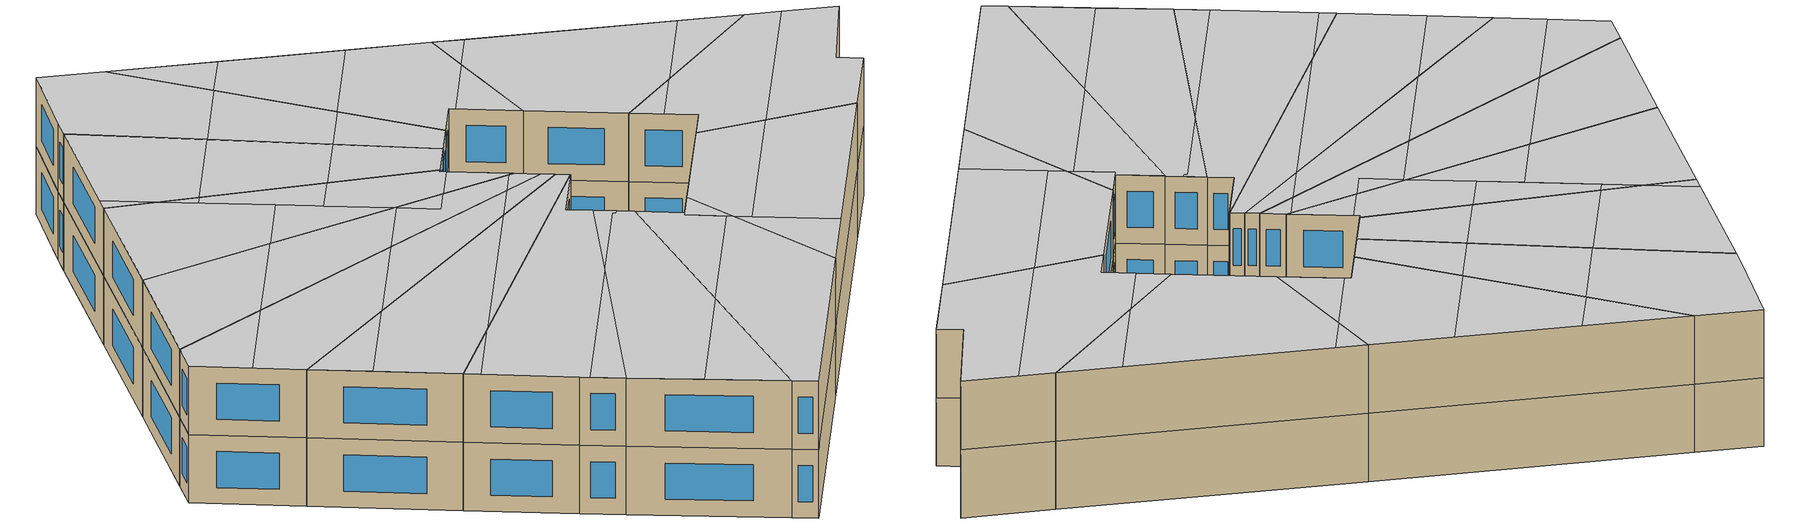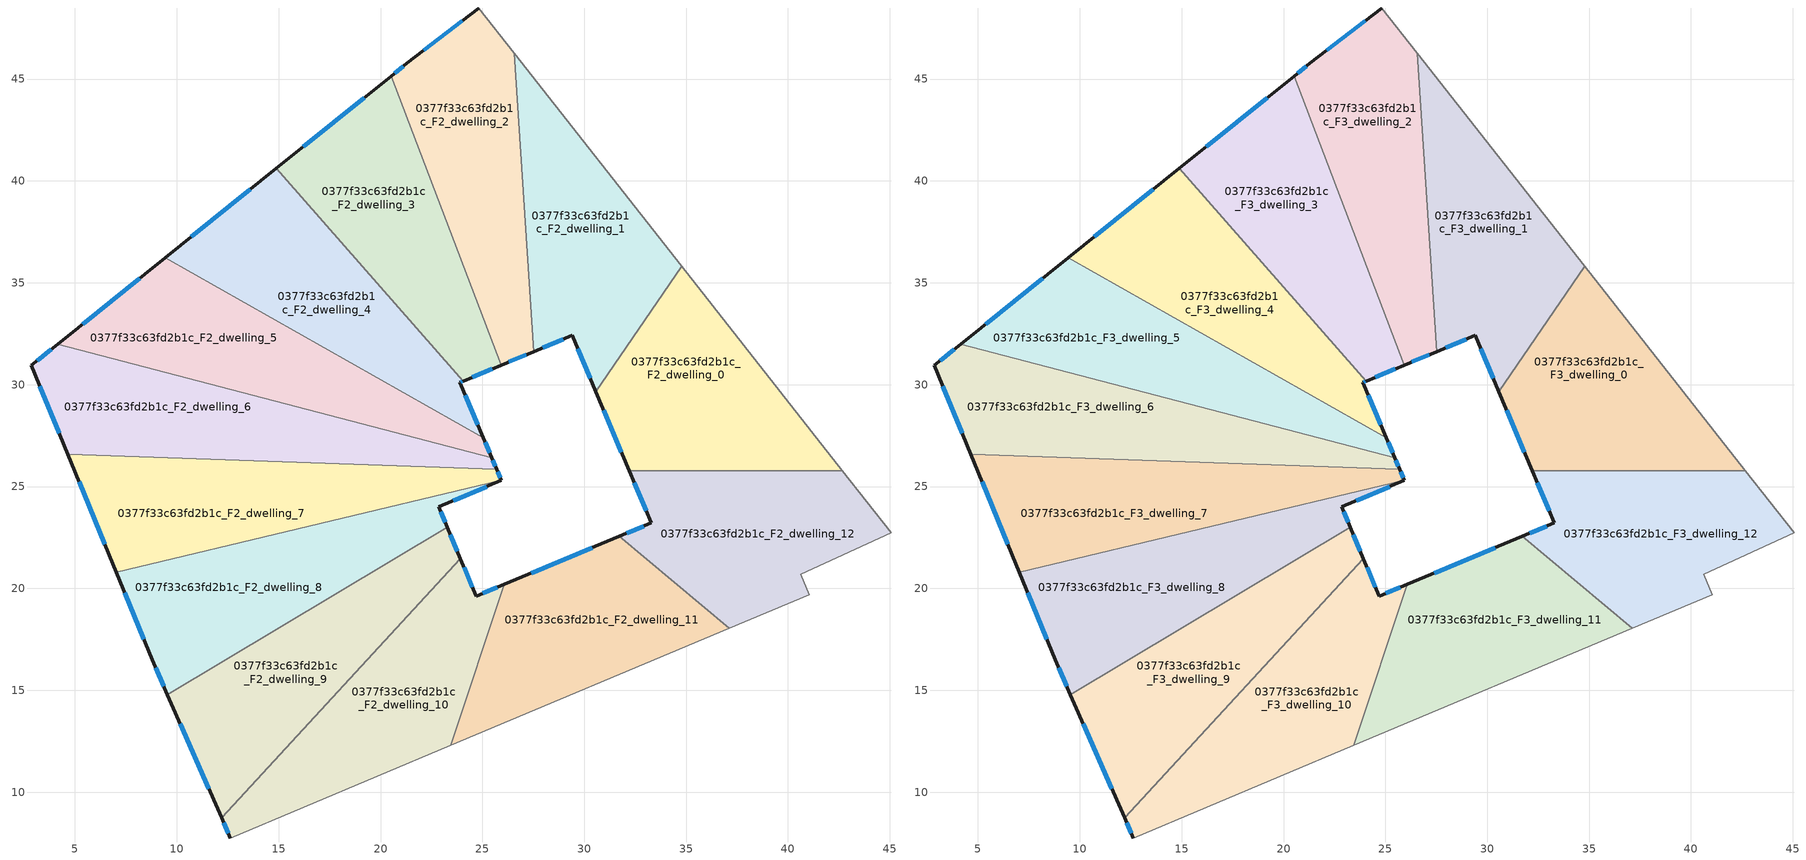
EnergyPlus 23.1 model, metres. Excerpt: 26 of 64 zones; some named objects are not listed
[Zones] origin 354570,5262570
0377f33c63fd2b1c_F2_dwelling_0
 floor to 0377f33c63fd2b1c_F1_dwelling_0 (EU_floor_Construction): 34.79,35.81 42.67,25.78 32.21,25.78 30.57,29.66 z6
 wall outside (EU_wall_Construction): 30.57,29.66 32.21,25.78 z6:9
 wall to 0377f33c63fd2b1c_F2_dwelling_1 (EU_wall_Construction): 34.79,35.81 30.57,29.66 z6:9
 wall adiabatic (EU_wall_Construction): 42.67,25.78 34.79,35.81 z6:9
 wall to 0377f33c63fd2b1c_F2_dwelling_12 (EU_wall_Construction): 32.21,25.78 42.67,25.78 z6:9
 window (EU_Window_Construction): 30.96,28.75 31.82,26.69 z6.7:8.3
0377f33c63fd2b1c_F2_dwelling_1
 floor to 0377f33c63fd2b1c_F1_dwelling_1 (EU_floor_Construction): 26.57,46.27 34.79,35.81 30.57,29.66 29.41,32.42 27.52,31.63 z6
 wall outside (EU_wall_Construction): 27.52,31.63 29.41,32.42 30.57,29.66 z6:9
 wall to 0377f33c63fd2b1c_F2_dwelling_2 (EU_wall_Construction): 26.57,46.27 27.52,31.63 z6:9
 wall adiabatic (EU_wall_Construction): 34.79,35.81 26.57,46.27 z6:9
 window (EU_Window_Construction): 29.69,31.77 30.3,30.31 / 27.97,31.81 28.97,32.23 z6.7:8.3
0377f33c63fd2b1c_F2_dwelling_10
 floor to 0377f33c63fd2b1c_F1_dwelling_10 (EU_floor_Construction): 26.06,20.2 23.45,12.29 12.63,7.75 12.2,8.73 23.92,21.46 24.7,19.62 z6
 wall outside (EU_wall_Construction): 26.06,20.2 24.7,19.62 23.92,21.46 / 12.2,8.73 12.63,7.75 z6:9
 wall to 0377f33c63fd2b1c_F2_dwelling_9 (EU_wall_Construction): 23.92,21.46 12.2,8.73 z6:9
 wall to 0377f33c63fd2b1c_F2_dwelling_11 (EU_wall_Construction): 23.45,12.29 26.06,20.2 z6:9
 wall adiabatic (EU_wall_Construction): 12.63,7.75 23.45,12.29 z6:9
 window (EU_Window_Construction): 24.51,20.06 24.1,21.03 / 25.74,20.06 25.02,19.76 / 12.3,8.5 12.53,7.98 z6.7:8.3
0377f33c63fd2b1c_F2_dwelling_11
 floor to 0377f33c63fd2b1c_F1_dwelling_11 (EU_floor_Construction): 37.11,18.03 23.45,12.29 26.06,20.2 31.73,22.56 z6
 wall outside (EU_wall_Construction): 31.73,22.56 26.06,20.2 z6:9
 wall to 0377f33c63fd2b1c_F2_dwelling_12 (EU_wall_Construction): 37.11,18.03 31.73,22.56 z6:9
 wall adiabatic (EU_wall_Construction): 23.45,12.29 37.11,18.03 z6:9
 window (EU_Window_Construction): 30.4,22.01 27.39,20.75 z6.7:8.3
0377f33c63fd2b1c_F2_dwelling_12
 floor to 0377f33c63fd2b1c_F1_dwelling_12 (EU_floor_Construction): 42.67,25.78 45.07,22.73 40.61,20.68 41.05,19.68 37.11,18.03 31.73,22.56 33.28,23.21 32.21,25.78 z6
 wall outside (EU_wall_Construction): 32.21,25.78 33.28,23.21 31.73,22.56 z6:9
 wall adiabatic (EU_wall_Construction): 37.11,18.03 41.05,19.68 40.61,20.68 45.07,22.73 42.67,25.78 z6:9
 window (EU_Window_Construction): 32.92,23.06 32.09,22.72 / 32.46,25.18 33.03,23.82 z6.7:8.3
0377f33c63fd2b1c_F2_dwelling_2
 floor to 0377f33c63fd2b1c_F1_dwelling_2 (EU_floor_Construction): 26.57,46.27 27.52,31.63 25.93,30.96 20.52,45.15 21.3,45.77 24.83,48.49 z6
 wall outside (EU_wall_Construction): 25.93,30.96 27.52,31.63 / 24.83,48.49 21.3,45.77 20.52,45.15 z6:9
 wall adiabatic (EU_wall_Construction): 26.57,46.27 24.83,48.49 z6:9
 wall to 0377f33c63fd2b1c_F2_dwelling_3 (EU_wall_Construction): 20.52,45.15 25.93,30.96 z6:9
 window (EU_Window_Construction): 26.3,31.11 27.15,31.47 / 21.12,45.63 20.7,45.3 / 24,47.85 22.13,46.41 z6.7:8.3
0377f33c63fd2b1c_F2_dwelling_3
 floor to 0377f33c63fd2b1c_F1_dwelling_3 (EU_floor_Construction): 20.52,45.15 25.93,30.96 24.05,30.17 14.88,40.61 z6
 wall outside (EU_wall_Construction): 24.05,30.17 25.93,30.96 / 20.52,45.15 14.88,40.61 z6:9
 wall to 0377f33c63fd2b1c_F2_dwelling_4 (EU_wall_Construction): 14.88,40.61 24.05,30.17 z6:9
 window (EU_Window_Construction): 24.49,30.36 25.49,30.77 / 19.2,44.08 16.21,41.68 z6.7:8.3
0377f33c63fd2b1c_F2_dwelling_4
 floor to 0377f33c63fd2b1c_F1_dwelling_4 (EU_floor_Construction): 14.88,40.61 24.05,30.17 23.9,30.11 25.04,27.4 9.42,36.22 z6
 wall outside (EU_wall_Construction): 25.04,27.4 23.9,30.11 24.05,30.17 / 14.88,40.61 9.42,36.22 z6:9
 wall to 0377f33c63fd2b1c_F2_dwelling_5 (EU_wall_Construction): 9.42,36.22 25.04,27.4 z6:9
 window (EU_Window_Construction): 23.94,30.12 24.01,30.16 / 24.78,28.03 24.17,29.47 / 13.6,39.58 10.71,37.25 z6.7:8.3
0377f33c63fd2b1c_F2_dwelling_5
 floor to 0377f33c63fd2b1c_F1_dwelling_5 (EU_floor_Construction): 25.04,27.4 25.46,26.42 4.15,31.98 9.42,36.22 z6
 wall outside (EU_wall_Construction): 25.46,26.42 25.04,27.4 / 9.42,36.22 4.15,31.98 z6:9
 wall to 0377f33c63fd2b1c_F2_dwelling_6 (EU_wall_Construction): 4.15,31.98 25.46,26.42 z6:9
 window (EU_Window_Construction): 25.36,26.65 25.14,27.17 / 8.19,35.23 5.39,32.98 z6.7:8.3
0377f33c63fd2b1c_F2_dwelling_6
 floor to 0377f33c63fd2b1c_F1_dwelling_6 (EU_floor_Construction): 25.46,26.42 25.69,25.86 4.65,26.58 2.86,30.94 4.15,31.98 z6
 wall outside (EU_wall_Construction): 25.69,25.86 25.46,26.42 / 4.15,31.98 2.86,30.94 4.65,26.58 z6:9
 wall to 0377f33c63fd2b1c_F2_dwelling_7 (EU_wall_Construction): 4.65,26.58 25.69,25.86 z6:9
 window (EU_Window_Construction): 25.64,25.99 25.51,26.29 / 3.28,29.92 4.23,27.61 / 3.85,31.74 3.16,31.19 z6.7:8.3
0377f33c63fd2b1c_F2_dwelling_7
 floor to 0377f33c63fd2b1c_F1_dwelling_7 (EU_floor_Construction): 25.69,25.86 25.92,25.31 7.02,20.8 4.65,26.58 z6
 wall outside (EU_wall_Construction): 25.92,25.31 25.69,25.86 / 4.65,26.58 7.02,20.8 z6:9
 wall to 0377f33c63fd2b1c_F2_dwelling_8 (EU_wall_Construction): 7.02,20.8 25.92,25.31 z6:9
 window (EU_Window_Construction): 25.87,25.44 25.75,25.73 / 5.21,25.22 6.47,22.16 z6.7:8.3
0377f33c63fd2b1c_F2_dwelling_8
 floor to 0377f33c63fd2b1c_F1_dwelling_8 (EU_floor_Construction): 25.93,25.3 22.85,24.01 23.27,23.01 9.54,14.79 8.79,16.49 7.02,20.8 z6
 wall outside (EU_wall_Construction): 23.27,23.01 22.85,24.01 25.93,25.3 / 7.02,20.8 8.79,16.49 9.54,14.79 z6:9
 wall to 0377f33c63fd2b1c_F2_dwelling_9 (EU_wall_Construction): 9.54,14.79 23.27,23.01 z6:9
 window (EU_Window_Construction): 23.57,24.31 25.21,24.99 / 23.17,23.24 22.95,23.77 / 8.97,16.09 9.37,15.19 / 7.44,19.79 8.38,17.5 z6.7:8.3
0377f33c63fd2b1c_F2_dwelling_9
 floor to 0377f33c63fd2b1c_F1_dwelling_9 (EU_floor_Construction): 23.27,23.01 23.92,21.46 12.2,8.73 9.54,14.79 z6
 wall outside (EU_wall_Construction): 23.92,21.46 23.27,23.01 / 9.54,14.79 12.2,8.73 z6:9
 window (EU_Window_Construction): 23.77,21.82 23.42,22.64 / 10.16,13.36 11.57,10.16 z6.7:8.3
0377f33c63fd2b1c_F3_dwelling_0
 floor to 0377f33c63fd2b1c_F2_dwelling_0 (EU_floor_Construction): 34.79,35.81 42.67,25.78 32.21,25.78 30.57,29.66 z9
 wall outside (EU_wall_Construction): 30.57,29.66 32.21,25.78 z9:12
 wall to 0377f33c63fd2b1c_F3_dwelling_1 (EU_wall_Construction): 34.79,35.81 30.57,29.66 z9:12
 wall adiabatic (EU_wall_Construction): 42.67,25.78 34.79,35.81 z9:12
 wall to 0377f33c63fd2b1c_F3_dwelling_12 (EU_wall_Construction): 32.21,25.78 42.67,25.78 z9:12
 window (EU_Window_Construction): 30.96,28.75 31.82,26.69 z9.7:11.3
 ceiling adiabatic (EU_roof_Construction): 40.98,27.93 35.63,34.74 33.42,33.81 30.57,29.66 32.21,25.78 35.85,25.78 z12
 ceiling to 0377f33c63fd2b1c_F4_dwelling_8 (EU_floor_Construction): 35.63,34.74 34.79,35.81 33.42,33.81 z12
 ceiling to 0377f33c63fd2b1c_F4_dwelling_10 (EU_floor_Construction): 42.67,25.78 40.98,27.93 35.85,25.78 z12
0377f33c63fd2b1c_F3_dwelling_1
 floor to 0377f33c63fd2b1c_F2_dwelling_1 (EU_floor_Construction): 26.57,46.27 34.79,35.81 30.57,29.66 29.41,32.42 27.52,31.63 z9
 wall outside (EU_wall_Construction): 27.52,31.63 29.41,32.42 30.57,29.66 z9:12
 wall to 0377f33c63fd2b1c_F3_dwelling_2 (EU_wall_Construction): 26.57,46.27 27.52,31.63 z9:12
 wall adiabatic (EU_wall_Construction): 34.79,35.81 26.57,46.27 z9:12
 window (EU_Window_Construction): 29.69,31.77 30.3,30.31 / 27.97,31.81 28.97,32.23 z9.7:11.3
 ceiling to 0377f33c63fd2b1c_F4_dwelling_8 (EU_floor_Construction): 33.42,33.81 34.79,35.81 32.63,38.57 27.22,36.3 27.52,31.63 29.41,32.42 29.52,32.17 z12
 ceiling to 0377f33c63fd2b1c_F4_dwelling_7 (EU_floor_Construction): 32.63,38.57 29.41,42.66 26.88,41.6 27.22,36.3 z12
 ceiling adiabatic (EU_roof_Construction): 30.57,29.66 33.42,33.81 29.52,32.17 z12
 ceiling to 0377f33c63fd2b1c_F4_dwelling_6 (EU_floor_Construction): 29.41,42.66 26.57,46.27 26.88,41.6 z12
0377f33c63fd2b1c_F3_dwelling_10
 floor to 0377f33c63fd2b1c_F2_dwelling_10 (EU_floor_Construction): 26.06,20.2 23.45,12.29 12.63,7.75 12.2,8.73 23.92,21.46 24.7,19.62 z9
 wall outside (EU_wall_Construction): 26.06,20.2 24.7,19.62 23.92,21.46 / 12.2,8.73 12.63,7.75 z9:12
 wall to 0377f33c63fd2b1c_F3_dwelling_9 (EU_wall_Construction): 23.92,21.46 12.2,8.73 z9:12
 wall to 0377f33c63fd2b1c_F3_dwelling_11 (EU_wall_Construction): 23.45,12.29 26.06,20.2 z9:12
 wall adiabatic (EU_wall_Construction): 12.63,7.75 23.45,12.29 z9:12
 window (EU_Window_Construction): 24.51,20.06 24.1,21.03 / 25.74,20.06 25.02,19.76 / 12.3,8.5 12.53,7.98 z9.7:11.3
 ceiling to 0377f33c63fd2b1c_F4_dwelling_5 (EU_floor_Construction): 23.45,12.29 25.25,17.73 25.15,17.97 17.91,14.94 12.2,8.73 12.63,7.75 z12
 ceiling to 0377f33c63fd2b1c_F4_dwelling_4 (EU_floor_Construction): 25.15,17.97 24.49,19.54 24.7,19.62 23.92,21.46 17.91,14.94 z12
 ceiling to 0377f33c63fd2b1c_F4_dwelling_10 (EU_floor_Construction): 25.25,17.73 26.06,20.19 24.49,19.53 z12
0377f33c63fd2b1c_F3_dwelling_11
 floor to 0377f33c63fd2b1c_F2_dwelling_11 (EU_floor_Construction): 37.11,18.03 23.45,12.29 26.06,20.2 31.73,22.56 z9
 wall outside (EU_wall_Construction): 31.73,22.56 26.06,20.2 z9:12
 wall to 0377f33c63fd2b1c_F3_dwelling_12 (EU_wall_Construction): 37.11,18.03 31.73,22.56 z9:12
 wall adiabatic (EU_wall_Construction): 23.45,12.29 37.11,18.03 z9:12
 window (EU_Window_Construction): 30.4,22.01 27.39,20.75 z9.7:11.3
 ceiling to 0377f33c63fd2b1c_F4_dwelling_11 (EU_floor_Construction): 37.11,18.03 34.06,20.6 25.54,17.03 26.92,13.75 z12
 ceiling to 0377f33c63fd2b1c_F4_dwelling_10 (EU_floor_Construction): 34.06,20.6 31.73,22.56 26.06,20.19 25.25,17.73 25.54,17.03 z12
 ceiling to 0377f33c63fd2b1c_F4_dwelling_5 (EU_floor_Construction): 26.92,13.75 25.25,17.73 23.45,12.29 z12
0377f33c63fd2b1c_F3_dwelling_12
 floor to 0377f33c63fd2b1c_F2_dwelling_12 (EU_floor_Construction): 42.67,25.78 45.07,22.73 40.61,20.68 41.05,19.68 37.11,18.03 31.73,22.56 33.28,23.21 32.21,25.78 z9
 wall outside (EU_wall_Construction): 32.21,25.78 33.28,23.21 31.73,22.56 z9:12
 wall adiabatic (EU_wall_Construction): 37.11,18.03 41.05,19.68 40.61,20.68 45.07,22.73 42.67,25.78 z9:12
 window (EU_Window_Construction): 32.92,23.06 32.09,22.72 / 32.46,25.18 33.03,23.82 z9.7:11.3
 ceiling to 0377f33c63fd2b1c_F4_dwelling_10 (EU_floor_Construction): 43.6,24.6 42.67,25.78 35.85,25.78 32.75,24.48 32.76,24.46 33.28,23.21 31.73,22.56 34.06,20.6 z12
 ceiling to 0377f33c63fd2b1c_F4_dwelling_11 (EU_floor_Construction): 41.05,19.68 40.61,20.68 45.07,22.73 43.6,24.6 34.06,20.6 37.11,18.03 z12
 ceiling adiabatic (EU_roof_Construction): 35.85,25.78 32.21,25.78 32.75,24.48 z12
0377f33c63fd2b1c_F3_dwelling_2
 floor to 0377f33c63fd2b1c_F2_dwelling_2 (EU_floor_Construction): 26.57,46.27 27.52,31.63 25.93,30.96 20.52,45.15 21.3,45.77 24.83,48.49 z9
 wall outside (EU_wall_Construction): 25.93,30.96 27.52,31.63 / 24.83,48.49 21.3,45.77 20.52,45.15 z9:12
 wall adiabatic (EU_wall_Construction): 26.57,46.27 24.83,48.49 z9:12
 wall to 0377f33c63fd2b1c_F3_dwelling_3 (EU_wall_Construction): 20.52,45.15 25.93,30.96 z9:12
 window (EU_Window_Construction): 26.3,31.11 27.15,31.47 / 21.12,45.63 20.7,45.3 / 24,47.85 22.13,46.41 z9.7:11.3
 ceiling to 0377f33c63fd2b1c_F4_dwelling_6 (EU_floor_Construction): 26.88,41.6 26.57,46.27 24.83,48.49 21.3,45.77 20.52,45.15 22.56,39.79 z12
 ceiling to 0377f33c63fd2b1c_F4_dwelling_7 (EU_floor_Construction): 27.22,36.3 26.88,41.6 22.56,39.79 24.35,35.1 z12
 ceiling to 0377f33c63fd2b1c_F4_dwelling_8 (EU_floor_Construction): 27.52,31.63 27.22,36.3 24.35,35.1 25.93,30.96 z12
0377f33c63fd2b1c_F3_dwelling_3
 floor to 0377f33c63fd2b1c_F2_dwelling_3 (EU_floor_Construction): 20.52,45.15 25.93,30.96 24.05,30.17 14.88,40.61 z9
 wall outside (EU_wall_Construction): 24.05,30.17 25.93,30.96 / 20.52,45.15 14.88,40.61 z9:12
 wall to 0377f33c63fd2b1c_F3_dwelling_4 (EU_wall_Construction): 14.88,40.61 24.05,30.17 z9:12
 window (EU_Window_Construction): 24.49,30.36 25.49,30.77 / 19.2,44.08 16.21,41.68 z9.7:11.3
 ceiling to 0377f33c63fd2b1c_F4_dwelling_7 (EU_floor_Construction): 24.35,35.1 22.56,39.79 17.48,37.66 20.97,33.68 z12
 ceiling to 0377f33c63fd2b1c_F4_dwelling_8 (EU_floor_Construction): 25.93,30.96 24.35,35.1 20.97,33.68 24.05,30.17 z12
 ceiling to 0377f33c63fd2b1c_F4_dwelling_6 (EU_floor_Construction): 22.56,39.79 20.52,45.15 15.46,41.07 16.35,38.94 17.48,37.66 z12
 ceiling to 0377f33c63fd2b1c_F4_dwelling_0 (EU_floor_Construction): 16.35,38.94 15.46,41.07 14.88,40.61 z12
0377f33c63fd2b1c_F3_dwelling_4
 floor to 0377f33c63fd2b1c_F2_dwelling_4 (EU_floor_Construction): 14.88,40.61 24.05,30.17 23.9,30.11 25.04,27.4 9.42,36.22 z9
 wall outside (EU_wall_Construction): 25.04,27.4 23.9,30.11 24.05,30.17 / 14.88,40.61 9.42,36.22 z9:12
 wall to 0377f33c63fd2b1c_F3_dwelling_5 (EU_wall_Construction): 9.42,36.22 25.04,27.4 z9:12
 window (EU_Window_Construction): 23.94,30.12 24.01,30.16 / 24.78,28.03 24.17,29.47 / 13.6,39.58 10.71,37.25 z9.7:11.3
 ceiling to 0377f33c63fd2b1c_F4_dwelling_0 (EU_floor_Construction): 18.17,34.61 16.35,38.94 14.88,40.61 9.42,36.22 14.79,33.19 z12
 ceiling to 0377f33c63fd2b1c_F4_dwelling_8 (EU_floor_Construction): 24,29.86 23.9,30.11 24.05,30.17 20.97,33.68 18.92,32.82 20,30.25 22.09,29.06 z12
 ceiling to 0377f33c63fd2b1c_F4_dwelling_1 (EU_floor_Construction): 20,30.25 18.17,34.61 14.79,33.19 z12
 ceiling to 0377f33c63fd2b1c_F4_dwelling_2 (EU_floor_Construction): 24.97,27.56 24.94,27.65 24,29.86 22.09,29.06 24.85,27.51 z12
 ceiling to 0377f33c63fd2b1c_F4_dwelling_6 (EU_floor_Construction): 17.48,37.66 16.35,38.94 16.98,37.45 z12
 ceiling to 0377f33c63fd2b1c_F4_dwelling_7 (EU_floor_Construction): 20.97,33.68 17.48,37.66 16.98,37.45 18.92,32.82 z12
 ceiling to 0377f33c63fd2b1c_F4_dwelling_3 (EU_floor_Construction): 25.04,27.4 24.97,27.56 24.85,27.51 z12
0377f33c63fd2b1c_F3_dwelling_5
 floor to 0377f33c63fd2b1c_F2_dwelling_5 (EU_floor_Construction): 25.04,27.4 25.46,26.42 4.15,31.98 9.42,36.22 z9
 wall outside (EU_wall_Construction): 25.46,26.42 25.04,27.4 / 9.42,36.22 4.15,31.98 z9:12
 wall to 0377f33c63fd2b1c_F3_dwelling_6 (EU_wall_Construction): 4.15,31.98 25.46,26.42 z9:12
 window (EU_Window_Construction): 25.36,26.65 25.14,27.17 / 8.19,35.23 5.39,32.98 z9.7:11.3
 ceiling to 0377f33c63fd2b1c_F4_dwelling_1 (EU_floor_Construction): 20.03,30.16 20,30.25 14.79,33.19 8.93,30.73 16.61,28.73 z12
 ceiling to 0377f33c63fd2b1c_F4_dwelling_2 (EU_floor_Construction): 24.85,27.51 22.09,29.06 20.73,28.49 20.03,30.16 16.61,28.73 23.48,26.93 z12
 ceiling to 0377f33c63fd2b1c_F4_dwelling_0 (EU_floor_Construction): 14.79,33.19 9.42,36.22 4.15,31.98 8.93,30.73 z12
 ceiling to 0377f33c63fd2b1c_F4_dwelling_3 (EU_floor_Construction): 25.46,26.42 25.04,27.4 24.85,27.51 23.48,26.93 z12
 ceiling to 0377f33c63fd2b1c_F4_dwelling_8 (EU_floor_Construction): 22.09,29.06 20,30.25 20.03,30.16 20.73,28.49 z12
0377f33c63fd2b1c_F3_dwelling_6
 floor to 0377f33c63fd2b1c_F2_dwelling_6 (EU_floor_Construction): 25.46,26.42 25.69,25.86 4.65,26.58 2.86,30.94 4.15,31.98 z9
 wall outside (EU_wall_Construction): 25.69,25.86 25.46,26.42 / 4.15,31.98 2.86,30.94 4.65,26.58 z9:12
 wall to 0377f33c63fd2b1c_F3_dwelling_7 (EU_wall_Construction): 4.65,26.58 25.69,25.86 z9:12
 window (EU_Window_Construction): 25.64,25.99 25.51,26.29 / 3.28,29.92 4.23,27.61 / 3.85,31.74 3.16,31.19 z9.7:11.3
 ceiling to 0377f33c63fd2b1c_F4_dwelling_1 (EU_floor_Construction): 16.61,28.73 8.93,30.73 3.83,28.59 4.65,26.58 10.98,26.36 z12
 ceiling to 0377f33c63fd2b1c_F4_dwelling_2 (EU_floor_Construction): 23.48,26.93 16.61,28.73 10.98,26.36 21.28,26.01 z12
 ceiling to 0377f33c63fd2b1c_F4_dwelling_0 (EU_floor_Construction): 8.93,30.73 4.15,31.98 2.86,30.94 3.83,28.59 z12
 ceiling to 0377f33c63fd2b1c_F4_dwelling_3 (EU_floor_Construction): 25.69,25.86 25.46,26.42 23.48,26.93 21.28,26.01 z12
0377f33c63fd2b1c_F3_dwelling_7
 floor to 0377f33c63fd2b1c_F2_dwelling_7 (EU_floor_Construction): 25.69,25.86 25.92,25.31 7.02,20.8 4.65,26.58 z9
 wall outside (EU_wall_Construction): 25.92,25.31 25.69,25.86 / 4.65,26.58 7.02,20.8 z9:12
 wall to 0377f33c63fd2b1c_F3_dwelling_8 (EU_wall_Construction): 7.02,20.8 25.92,25.31 z9:12
 window (EU_Window_Construction): 25.87,25.44 25.75,25.73 / 5.21,25.22 6.47,22.16 z9.7:11.3
 ceiling to 0377f33c63fd2b1c_F4_dwelling_2 (EU_floor_Construction): 21.28,26.01 10.98,26.36 5.66,24.13 7.02,20.8 11.27,21.81 z12
 ceiling to 0377f33c63fd2b1c_F4_dwelling_1 (EU_floor_Construction): 10.98,26.36 4.65,26.58 5.66,24.13 z12
 ceiling to 0377f33c63fd2b1c_F4_dwelling_3 (EU_floor_Construction): 25.92,25.31 25.69,25.86 21.28,26.01 11.27,21.81 z12
0377f33c63fd2b1c_F3_dwelling_8
 floor to 0377f33c63fd2b1c_F2_dwelling_8 (EU_floor_Construction): 25.93,25.3 22.85,24.01 23.27,23.01 9.54,14.79 8.79,16.49 7.02,20.8 z9
 wall outside (EU_wall_Construction): 23.27,23.01 22.85,24.01 25.93,25.3 / 7.02,20.8 8.79,16.49 9.54,14.79 z9:12
 wall to 0377f33c63fd2b1c_F3_dwelling_9 (EU_wall_Construction): 9.54,14.79 23.27,23.01 z9:12
 window (EU_Window_Construction): 23.57,24.31 25.21,24.99 / 23.17,23.24 22.95,23.77 / 8.97,16.09 9.37,15.19 / 7.44,19.79 8.38,17.5 z9.7:11.3
 ceiling to 0377f33c63fd2b1c_F4_dwelling_3 (EU_floor_Construction): 23.27,23.01 22.85,24.01 25.93,25.3 11.26,21.81 7.29,20.14 8.79,16.49 8.96,16.12 18.37,20.07 z12
 ceiling to 0377f33c63fd2b1c_F4_dwelling_2 (EU_floor_Construction): 11.26,21.81 7.02,20.8 7.22,20.32 7.26,20.24 7.29,20.14 z12
 ceiling to 0377f33c63fd2b1c_F4_dwelling_4 (EU_floor_Construction): 18.37,20.07 8.96,16.12 9.54,14.79 z12
0377f33c63fd2b1c_F3_dwelling_9
 floor to 0377f33c63fd2b1c_F2_dwelling_9 (EU_floor_Construction): 23.27,23.01 23.92,21.46 12.2,8.73 9.54,14.79 z9
 wall outside (EU_wall_Construction): 23.92,21.46 23.27,23.01 / 9.54,14.79 12.2,8.73 z9:12
 window (EU_Window_Construction): 23.77,21.82 23.42,22.64 / 10.16,13.36 11.57,10.16 z9.7:11.3
 ceiling to 0377f33c63fd2b1c_F4_dwelling_4 (EU_floor_Construction): 17.91,14.94 23.92,21.46 23.64,22.13 23.44,22.04 23.38,22.17 18.37,20.07 9.54,14.79 10.79,11.95 z12
 ceiling to 0377f33c63fd2b1c_F4_dwelling_5 (EU_floor_Construction): 12.2,8.73 17.91,14.94 10.79,11.95 z12
 ceiling to 0377f33c63fd2b1c_F4_dwelling_3 (EU_floor_Construction): 23.44,22.04 23.64,22.13 23.27,23.01 18.37,20.07 23.38,22.17 z12
[Building]
EU S2 Campaign: North Axis=0; Terrain=City; Solar Distribution=FullExterior
[Site:Location]
Budapest.Ferenc.Liszt.Intl.AP: Latitude=47.437; Longitude=19.256; Time Zone=1; Elevation=185
[SizingPeriod:WeatherFileDays]
AnnualSizingPeriod: Begin Month=1; Begin Day of Month=1; End Month=12; End Day of Month=31; Day of Week for Start Day=Monday; Use Weather File Daylight Saving Period=No; Use Weather File Rain and Snow Indicators=No
[MATERIAL]
EU_InternalMass_Material: Roughness=MediumRough; Thickness=0.1; Conductivity=1; Density=1800; Specific Heat=900; Thermal Absorptance=0.9; Solar Absorptance=0.7; Visible Absorptance=0.7
[MATERIAL:NOMASS] Roughness=MediumRough; Thermal Absorptance=0.9; Solar Absorptance=0.7; Visible Absorptance=0.7
Name | Thermal Resistance
EU_wall_NoMass | 0.832559
EU_roof_NoMass | 1.39638
EU_floor_NoMass | 0.872794
[WINDOWMATERIAL:SIMPLEGLAZINGSYSTEM]
EU_Window_SimpleGlazing: UFactor=2.79869; Solar Heat Gain Coefficient=0.75; Visible Transmittance=0.75
[CONSTRUCTION]
EU_wall_Construction: EU_wall_NoMass
EU_roof_Construction: EU_roof_NoMass
EU_floor_Construction: EU_floor_NoMass
EU_Window_Construction: EU_Window_SimpleGlazing
EU_InternalMass_Construction: EU_InternalMass_Material
[ZONE] Type=1; Multiplier=1; Ceiling Height=autocalculate; Floor Area=autocalculate; Part of Total Floor Area=Yes
Name | Volume
0377f33c63fd2b1c_F2_dwelling_0; 0377f33c63fd2b1c_F3_dwelling_0 | 197.054
0377f33c63fd2b1c_F2_dwelling_1; 0377f33c63fd2b1c_F3_dwelling_1; 0377f33c63fd2b1c_F2_dwelling_7; 0377f33c63fd2b1c_F3_dwelling_7 | 197.05
0377f33c63fd2b1c_F2_dwelling_10; 0377f33c63fd2b1c_F3_dwelling_10 | 197.066
0377f33c63fd2b1c_F2_dwelling_11; 0377f33c63fd2b1c_F3_dwelling_11 | 197.049
0377f33c63fd2b1c_F2_dwelling_12; 0377f33c63fd2b1c_F3_dwelling_12 | 197.082
0377f33c63fd2b1c_F2_dwelling_2; 0377f33c63fd2b1c_F3_dwelling_2 | 197.091
0377f33c63fd2b1c_F2_dwelling_3; 0377f33c63fd2b1c_F3_dwelling_3 | 197.056
0377f33c63fd2b1c_F2_dwelling_4; 0377f33c63fd2b1c_F3_dwelling_4 | 197.055
0377f33c63fd2b1c_F2_dwelling_5; 0377f33c63fd2b1c_F3_dwelling_5 | 197.084
0377f33c63fd2b1c_F2_dwelling_6; 0377f33c63fd2b1c_F3_dwelling_6 | 197.042
0377f33c63fd2b1c_F2_dwelling_8; 0377f33c63fd2b1c_F3_dwelling_8 | 197.087
0377f33c63fd2b1c_F2_dwelling_9; 0377f33c63fd2b1c_F3_dwelling_9 | 197.04
[INTERNALMASS] Construction=EU_InternalMass_Construction
Name | Zone or ZoneList | Surface Area
0377f33c63fd2b1c_F2_dwelling_0_EU_InternalMass | 0377f33c63fd2b1c_F2_dwelling_0 | 65.6849
0377f33c63fd2b1c_F2_dwelling_1_EU_InternalMass | 0377f33c63fd2b1c_F2_dwelling_1 | 65.6834
0377f33c63fd2b1c_F2_dwelling_2_EU_InternalMass | 0377f33c63fd2b1c_F2_dwelling_2 | 65.6971
0377f33c63fd2b1c_F2_dwelling_3_EU_InternalMass | 0377f33c63fd2b1c_F2_dwelling_3 | 65.6855
0377f33c63fd2b1c_F2_dwelling_4_EU_InternalMass | 0377f33c63fd2b1c_F2_dwelling_4 | 65.6847
0377f33c63fd2b1c_F2_dwelling_5_EU_InternalMass | 0377f33c63fd2b1c_F2_dwelling_5 | 65.6949
0377f33c63fd2b1c_F2_dwelling_6_EU_InternalMass | 0377f33c63fd2b1c_F2_dwelling_6 | 65.6809
0377f33c63fd2b1c_F2_dwelling_7_EU_InternalMass | 0377f33c63fd2b1c_F2_dwelling_7 | 65.6835
0377f33c63fd2b1c_F2_dwelling_8_EU_InternalMass | 0377f33c63fd2b1c_F2_dwelling_8 | 65.6955
0377f33c63fd2b1c_F2_dwelling_9_EU_InternalMass | 0377f33c63fd2b1c_F2_dwelling_9 | 65.6799
0377f33c63fd2b1c_F2_dwelling_10_EU_InternalMass | 0377f33c63fd2b1c_F2_dwelling_10 | 65.6887
0377f33c63fd2b1c_F2_dwelling_11_EU_InternalMass | 0377f33c63fd2b1c_F2_dwelling_11 | 65.6831
0377f33c63fd2b1c_F2_dwelling_12_EU_InternalMass | 0377f33c63fd2b1c_F2_dwelling_12 | 65.6941
0377f33c63fd2b1c_F3_dwelling_0_EU_InternalMass | 0377f33c63fd2b1c_F3_dwelling_0 | 65.6849
0377f33c63fd2b1c_F3_dwelling_1_EU_InternalMass | 0377f33c63fd2b1c_F3_dwelling_1 | 65.6834
0377f33c63fd2b1c_F3_dwelling_2_EU_InternalMass | 0377f33c63fd2b1c_F3_dwelling_2 | 65.6971
0377f33c63fd2b1c_F3_dwelling_3_EU_InternalMass | 0377f33c63fd2b1c_F3_dwelling_3 | 65.6855
0377f33c63fd2b1c_F3_dwelling_4_EU_InternalMass | 0377f33c63fd2b1c_F3_dwelling_4 | 65.6847
0377f33c63fd2b1c_F3_dwelling_5_EU_InternalMass | 0377f33c63fd2b1c_F3_dwelling_5 | 65.6949
0377f33c63fd2b1c_F3_dwelling_6_EU_InternalMass | 0377f33c63fd2b1c_F3_dwelling_6 | 65.6809
0377f33c63fd2b1c_F3_dwelling_7_EU_InternalMass | 0377f33c63fd2b1c_F3_dwelling_7 | 65.6835
0377f33c63fd2b1c_F3_dwelling_8_EU_InternalMass | 0377f33c63fd2b1c_F3_dwelling_8 | 65.6955
0377f33c63fd2b1c_F3_dwelling_9_EU_InternalMass | 0377f33c63fd2b1c_F3_dwelling_9 | 65.6799
0377f33c63fd2b1c_F3_dwelling_10_EU_InternalMass | 0377f33c63fd2b1c_F3_dwelling_10 | 65.6887
0377f33c63fd2b1c_F3_dwelling_11_EU_InternalMass | 0377f33c63fd2b1c_F3_dwelling_11 | 65.6831
0377f33c63fd2b1c_F3_dwelling_12_EU_InternalMass | 0377f33c63fd2b1c_F3_dwelling_12 | 65.6941
[OTHEREQUIPMENT] Fuel Type=Electricity; Design Level Calculation Method=Watts/Area; Power per Zone Floor Area=1; Fraction Latent=0; Fraction Radiant=0; Fraction Lost=0; Carbon Dioxide Generation Rate=0; EndUse Subcategory=EU_Step8_InternalGains
Name | Zone or ZoneList or Space or SpaceList | Schedule
EU_Step8_InternalGain_0377f33c63fd2b1c_F2_dwelling_0_f000 | 0377f33c63fd2b1c_F2_dwelling_0 | EU_Step8_GainSchedule_0377f33c63fd2b1c_F2_dwelling_0_f000
EU_Step8_InternalGain_0377f33c63fd2b1c_F2_dwelling_1_f000 | 0377f33c63fd2b1c_F2_dwelling_1 | EU_Step8_GainSchedule_0377f33c63fd2b1c_F2_dwelling_1_f000
EU_Step8_InternalGain_0377f33c63fd2b1c_F2_dwelling_2_f000 | 0377f33c63fd2b1c_F2_dwelling_2 | EU_Step8_GainSchedule_0377f33c63fd2b1c_F2_dwelling_2_f000
EU_Step8_InternalGain_0377f33c63fd2b1c_F2_dwelling_3_f000 | 0377f33c63fd2b1c_F2_dwelling_3 | EU_Step8_GainSchedule_0377f33c63fd2b1c_F2_dwelling_3_f000
EU_Step8_InternalGain_0377f33c63fd2b1c_F2_dwelling_4_f000 | 0377f33c63fd2b1c_F2_dwelling_4 | EU_Step8_GainSchedule_0377f33c63fd2b1c_F2_dwelling_4_f000
EU_Step8_InternalGain_0377f33c63fd2b1c_F2_dwelling_5_f000 | 0377f33c63fd2b1c_F2_dwelling_5 | EU_Step8_GainSchedule_0377f33c63fd2b1c_F2_dwelling_5_f000
EU_Step8_InternalGain_0377f33c63fd2b1c_F2_dwelling_6_f000 | 0377f33c63fd2b1c_F2_dwelling_6 | EU_Step8_GainSchedule_0377f33c63fd2b1c_F2_dwelling_6_f000
EU_Step8_InternalGain_0377f33c63fd2b1c_F2_dwelling_7_f000 | 0377f33c63fd2b1c_F2_dwelling_7 | EU_Step8_GainSchedule_0377f33c63fd2b1c_F2_dwelling_7_f000
EU_Step8_InternalGain_0377f33c63fd2b1c_F2_dwelling_8_f000 | 0377f33c63fd2b1c_F2_dwelling_8 | EU_Step8_GainSchedule_0377f33c63fd2b1c_F2_dwelling_8_f000
EU_Step8_InternalGain_0377f33c63fd2b1c_F2_dwelling_9_f000 | 0377f33c63fd2b1c_F2_dwelling_9 | EU_Step8_GainSchedule_0377f33c63fd2b1c_F2_dwelling_9_f000
EU_Step8_InternalGain_0377f33c63fd2b1c_F2_dwelling_10_f000 | 0377f33c63fd2b1c_F2_dwelling_10 | EU_Step8_GainSchedule_0377f33c63fd2b1c_F2_dwelling_10_f000
EU_Step8_InternalGain_0377f33c63fd2b1c_F2_dwelling_11_f000 | 0377f33c63fd2b1c_F2_dwelling_11 | EU_Step8_GainSchedule_0377f33c63fd2b1c_F2_dwelling_11_f000
EU_Step8_InternalGain_0377f33c63fd2b1c_F2_dwelling_12_f000 | 0377f33c63fd2b1c_F2_dwelling_12 | EU_Step8_GainSchedule_0377f33c63fd2b1c_F2_dwelling_12_f000
EU_Step8_InternalGain_0377f33c63fd2b1c_F3_dwelling_0_f000 | 0377f33c63fd2b1c_F3_dwelling_0 | EU_Step8_GainSchedule_0377f33c63fd2b1c_F3_dwelling_0_f000
EU_Step8_InternalGain_0377f33c63fd2b1c_F3_dwelling_1_f000 | 0377f33c63fd2b1c_F3_dwelling_1 | EU_Step8_GainSchedule_0377f33c63fd2b1c_F3_dwelling_1_f000
EU_Step8_InternalGain_0377f33c63fd2b1c_F3_dwelling_2_f000 | 0377f33c63fd2b1c_F3_dwelling_2 | EU_Step8_GainSchedule_0377f33c63fd2b1c_F3_dwelling_2_f000
EU_Step8_InternalGain_0377f33c63fd2b1c_F3_dwelling_3_f000 | 0377f33c63fd2b1c_F3_dwelling_3 | EU_Step8_GainSchedule_0377f33c63fd2b1c_F3_dwelling_3_f000
EU_Step8_InternalGain_0377f33c63fd2b1c_F3_dwelling_4_f000 | 0377f33c63fd2b1c_F3_dwelling_4 | EU_Step8_GainSchedule_0377f33c63fd2b1c_F3_dwelling_4_f000
EU_Step8_InternalGain_0377f33c63fd2b1c_F3_dwelling_5_f000 | 0377f33c63fd2b1c_F3_dwelling_5 | EU_Step8_GainSchedule_0377f33c63fd2b1c_F3_dwelling_5_f000
EU_Step8_InternalGain_0377f33c63fd2b1c_F3_dwelling_6_f000 | 0377f33c63fd2b1c_F3_dwelling_6 | EU_Step8_GainSchedule_0377f33c63fd2b1c_F3_dwelling_6_f000
EU_Step8_InternalGain_0377f33c63fd2b1c_F3_dwelling_7_f000 | 0377f33c63fd2b1c_F3_dwelling_7 | EU_Step8_GainSchedule_0377f33c63fd2b1c_F3_dwelling_7_f000
EU_Step8_InternalGain_0377f33c63fd2b1c_F3_dwelling_8_f000 | 0377f33c63fd2b1c_F3_dwelling_8 | EU_Step8_GainSchedule_0377f33c63fd2b1c_F3_dwelling_8_f000
EU_Step8_InternalGain_0377f33c63fd2b1c_F3_dwelling_9_f000 | 0377f33c63fd2b1c_F3_dwelling_9 | EU_Step8_GainSchedule_0377f33c63fd2b1c_F3_dwelling_9_f000
EU_Step8_InternalGain_0377f33c63fd2b1c_F3_dwelling_10_f000 | 0377f33c63fd2b1c_F3_dwelling_10 | EU_Step8_GainSchedule_0377f33c63fd2b1c_F3_dwelling_10_f000
EU_Step8_InternalGain_0377f33c63fd2b1c_F3_dwelling_11_f000 | 0377f33c63fd2b1c_F3_dwelling_11 | EU_Step8_GainSchedule_0377f33c63fd2b1c_F3_dwelling_11_f000
EU_Step8_InternalGain_0377f33c63fd2b1c_F3_dwelling_12_f000 | 0377f33c63fd2b1c_F3_dwelling_12 | EU_Step8_GainSchedule_0377f33c63fd2b1c_F3_dwelling_12_f000
[ZONEVENTILATION:DESIGNFLOWRATE] Schedule=EU_AlwaysOn; Design Flow Rate Calculation Method=AirChanges/Hour; Air Changes per Hour=0.475469; Ventilation Type=Natural; Fan Pressure Rise=0; Fan Total Efficiency=1; Constant Term Coefficient=1; Temperature Term Coefficient=0; Velocity Term Coefficient=0; Velocity Squared Term Coefficient=0; Minimum Indoor Temperature=-100; Maximum Indoor Temperature=100; Delta Temperature=-100; Minimum Outdoor Temperature=-100; Maximum Outdoor Temperature=100; Maximum Wind Speed=40
Name | Zone or ZoneList or Space or SpaceList
EU_ConstantAir_0377f33c63fd2b1c_F2_dwelling_0 | 0377f33c63fd2b1c_F2_dwelling_0
EU_ConstantAir_0377f33c63fd2b1c_F2_dwelling_1 | 0377f33c63fd2b1c_F2_dwelling_1
EU_ConstantAir_0377f33c63fd2b1c_F2_dwelling_2 | 0377f33c63fd2b1c_F2_dwelling_2
EU_ConstantAir_0377f33c63fd2b1c_F2_dwelling_3 | 0377f33c63fd2b1c_F2_dwelling_3
EU_ConstantAir_0377f33c63fd2b1c_F2_dwelling_4 | 0377f33c63fd2b1c_F2_dwelling_4
EU_ConstantAir_0377f33c63fd2b1c_F2_dwelling_5 | 0377f33c63fd2b1c_F2_dwelling_5
EU_ConstantAir_0377f33c63fd2b1c_F2_dwelling_6 | 0377f33c63fd2b1c_F2_dwelling_6
EU_ConstantAir_0377f33c63fd2b1c_F2_dwelling_7 | 0377f33c63fd2b1c_F2_dwelling_7
EU_ConstantAir_0377f33c63fd2b1c_F2_dwelling_8 | 0377f33c63fd2b1c_F2_dwelling_8
EU_ConstantAir_0377f33c63fd2b1c_F2_dwelling_9 | 0377f33c63fd2b1c_F2_dwelling_9
EU_ConstantAir_0377f33c63fd2b1c_F2_dwelling_10 | 0377f33c63fd2b1c_F2_dwelling_10
EU_ConstantAir_0377f33c63fd2b1c_F2_dwelling_11 | 0377f33c63fd2b1c_F2_dwelling_11
EU_ConstantAir_0377f33c63fd2b1c_F2_dwelling_12 | 0377f33c63fd2b1c_F2_dwelling_12
EU_ConstantAir_0377f33c63fd2b1c_F3_dwelling_0 | 0377f33c63fd2b1c_F3_dwelling_0
EU_ConstantAir_0377f33c63fd2b1c_F3_dwelling_1 | 0377f33c63fd2b1c_F3_dwelling_1
EU_ConstantAir_0377f33c63fd2b1c_F3_dwelling_2 | 0377f33c63fd2b1c_F3_dwelling_2
EU_ConstantAir_0377f33c63fd2b1c_F3_dwelling_3 | 0377f33c63fd2b1c_F3_dwelling_3
EU_ConstantAir_0377f33c63fd2b1c_F3_dwelling_4 | 0377f33c63fd2b1c_F3_dwelling_4
EU_ConstantAir_0377f33c63fd2b1c_F3_dwelling_5 | 0377f33c63fd2b1c_F3_dwelling_5
EU_ConstantAir_0377f33c63fd2b1c_F3_dwelling_6 | 0377f33c63fd2b1c_F3_dwelling_6
EU_ConstantAir_0377f33c63fd2b1c_F3_dwelling_7 | 0377f33c63fd2b1c_F3_dwelling_7
EU_ConstantAir_0377f33c63fd2b1c_F3_dwelling_8 | 0377f33c63fd2b1c_F3_dwelling_8
EU_ConstantAir_0377f33c63fd2b1c_F3_dwelling_9 | 0377f33c63fd2b1c_F3_dwelling_9
EU_ConstantAir_0377f33c63fd2b1c_F3_dwelling_10 | 0377f33c63fd2b1c_F3_dwelling_10
EU_ConstantAir_0377f33c63fd2b1c_F3_dwelling_11 | 0377f33c63fd2b1c_F3_dwelling_11
EU_ConstantAir_0377f33c63fd2b1c_F3_dwelling_12 | 0377f33c63fd2b1c_F3_dwelling_12
[HVACTEMPLATE:ZONE:IDEALLOADSAIRSYSTEM] System Availability Schedule=EU_AlwaysOn; Maximum Heating Supply Air Temperature=50; Minimum Cooling Supply Air Temperature=13; Maximum Heating Supply Air Humidity Ratio=0.0156; Minimum Cooling Supply Air Humidity Ratio=0.0077; Heating Limit=NoLimit; Cooling Limit=NoLimit; Heating Availability Schedule=EU_AlwaysOn; Cooling Availability Schedule=EU_CoolingOff; Dehumidification Control Type=ConstantSensibleHeatRatio; Cooling Sensible Heat Ratio=0.7; Dehumidification Setpoint=60; Humidification Control Type=None; Humidification Setpoint=30; Outdoor Air Method=None; Outdoor Air Flow Rate per Person=0.00944; Outdoor Air Flow Rate per Zone Floor Area=0; Outdoor Air Flow Rate per Zone=0; Demand Controlled Ventilation Type=None; Outdoor Air Economizer Type=NoEconomizer; Heat Recovery Type=None; Sensible Heat Recovery Effectiveness=0.7; Latent Heat Recovery Effectiveness=0.65
Name | Template Thermostat
0377f33c63fd2b1c_F2_dwelling_0 | EU_HeatOnly_0377f33c63fd2b1c_F2_dwelling_0
0377f33c63fd2b1c_F2_dwelling_1 | EU_HeatOnly_0377f33c63fd2b1c_F2_dwelling_1
0377f33c63fd2b1c_F2_dwelling_2 | EU_HeatOnly_0377f33c63fd2b1c_F2_dwelling_2
0377f33c63fd2b1c_F2_dwelling_3 | EU_HeatOnly_0377f33c63fd2b1c_F2_dwelling_3
0377f33c63fd2b1c_F2_dwelling_4 | EU_HeatOnly_0377f33c63fd2b1c_F2_dwelling_4
0377f33c63fd2b1c_F2_dwelling_5 | EU_HeatOnly_0377f33c63fd2b1c_F2_dwelling_5
0377f33c63fd2b1c_F2_dwelling_6 | EU_HeatOnly_0377f33c63fd2b1c_F2_dwelling_6
0377f33c63fd2b1c_F2_dwelling_7 | EU_HeatOnly_0377f33c63fd2b1c_F2_dwelling_7
0377f33c63fd2b1c_F2_dwelling_8 | EU_HeatOnly_0377f33c63fd2b1c_F2_dwelling_8
0377f33c63fd2b1c_F2_dwelling_9 | EU_HeatOnly_0377f33c63fd2b1c_F2_dwelling_9
0377f33c63fd2b1c_F2_dwelling_10 | EU_HeatOnly_0377f33c63fd2b1c_F2_dwelling_10
0377f33c63fd2b1c_F2_dwelling_11 | EU_HeatOnly_0377f33c63fd2b1c_F2_dwelling_11
0377f33c63fd2b1c_F2_dwelling_12 | EU_HeatOnly_0377f33c63fd2b1c_F2_dwelling_12
0377f33c63fd2b1c_F3_dwelling_0 | EU_HeatOnly_0377f33c63fd2b1c_F3_dwelling_0
0377f33c63fd2b1c_F3_dwelling_1 | EU_HeatOnly_0377f33c63fd2b1c_F3_dwelling_1
0377f33c63fd2b1c_F3_dwelling_2 | EU_HeatOnly_0377f33c63fd2b1c_F3_dwelling_2
0377f33c63fd2b1c_F3_dwelling_3 | EU_HeatOnly_0377f33c63fd2b1c_F3_dwelling_3
0377f33c63fd2b1c_F3_dwelling_4 | EU_HeatOnly_0377f33c63fd2b1c_F3_dwelling_4
0377f33c63fd2b1c_F3_dwelling_5 | EU_HeatOnly_0377f33c63fd2b1c_F3_dwelling_5
0377f33c63fd2b1c_F3_dwelling_6 | EU_HeatOnly_0377f33c63fd2b1c_F3_dwelling_6
0377f33c63fd2b1c_F3_dwelling_7 | EU_HeatOnly_0377f33c63fd2b1c_F3_dwelling_7
0377f33c63fd2b1c_F3_dwelling_8 | EU_HeatOnly_0377f33c63fd2b1c_F3_dwelling_8
0377f33c63fd2b1c_F3_dwelling_9 | EU_HeatOnly_0377f33c63fd2b1c_F3_dwelling_9
0377f33c63fd2b1c_F3_dwelling_10 | EU_HeatOnly_0377f33c63fd2b1c_F3_dwelling_10
0377f33c63fd2b1c_F3_dwelling_11 | EU_HeatOnly_0377f33c63fd2b1c_F3_dwelling_11
0377f33c63fd2b1c_F3_dwelling_12 | EU_HeatOnly_0377f33c63fd2b1c_F3_dwelling_12
[SIZING:ZONE] Zone Cooling Design Supply Air Temperature Input Method=SupplyAirTemperature; Zone Cooling Design Supply Air Temperature=13; Zone Heating Design Supply Air Temperature Input Method=SupplyAirTemperature; Zone Heating Design Supply Air Temperature=50; Zone Cooling Design Supply Air Humidity Ratio=0.008; Zone Heating Design Supply Air Humidity Ratio=0.008; Cooling Design Air Flow Method=DesignDay; Cooling Design Air Flow Rate=0; Cooling Minimum Air Flow per Zone Floor Area=0.000762; Cooling Minimum Air Flow=0; Cooling Minimum Air Flow Fraction=0.2; Heating Design Air Flow Method=DesignDay; Heating Design Air Flow Rate=0; Heating Maximum Air Flow per Zone Floor Area=0.002032; Heating Maximum Air Flow=0.141576; Heating Maximum Air Flow Fraction=0.3; Account for Dedicated Outdoor Air System=No; Dedicated Outdoor Air System Control Strategy=NeutralSupplyAir; Dedicated Outdoor Air Low Setpoint Temperature for Design=autosize; Dedicated Outdoor Air High Setpoint Temperature for Design=autosize; Zone Load Sizing Method=Sensible Load Only No Latent Load; Zone Latent Cooling Design Supply Air Humidity Ratio Input Method=HumidityRatioDifference; Zone Cooling Design Supply Air Humidity Ratio Difference=0.005; Zone Latent Heating Design Supply Air Humidity Ratio Input Method=HumidityRatioDifference; Zone Humidification Design Supply Air Humidity Ratio Difference=0.005
0377f33c63fd2b1c_F2_dwelling_0; 0377f33c63fd2b1c_F2_dwelling_1; 0377f33c63fd2b1c_F2_dwelling_2; 0377f33c63fd2b1c_F2_dwelling_3; 0377f33c63fd2b1c_F2_dwelling_4; 0377f33c63fd2b1c_F2_dwelling_5; 0377f33c63fd2b1c_F2_dwelling_6; 0377f33c63fd2b1c_F2_dwelling_7; 0377f33c63fd2b1c_F2_dwelling_8; 0377f33c63fd2b1c_F2_dwelling_9; 0377f33c63fd2b1c_F2_dwelling_10; 0377f33c63fd2b1c_F2_dwelling_11; 0377f33c63fd2b1c_F2_dwelling_12; 0377f33c63fd2b1c_F3_dwelling_0; 0377f33c63fd2b1c_F3_dwelling_1; 0377f33c63fd2b1c_F3_dwelling_2; 0377f33c63fd2b1c_F3_dwelling_3; 0377f33c63fd2b1c_F3_dwelling_4; 0377f33c63fd2b1c_F3_dwelling_5; 0377f33c63fd2b1c_F3_dwelling_6; 0377f33c63fd2b1c_F3_dwelling_7; 0377f33c63fd2b1c_F3_dwelling_8; 0377f33c63fd2b1c_F3_dwelling_9; 0377f33c63fd2b1c_F3_dwelling_10; 0377f33c63fd2b1c_F3_dwelling_11; 0377f33c63fd2b1c_F3_dwelling_12
[SCHEDULE:CONSTANT]
Name | Hourly Value
EU_AlwaysOn | 1
EU_CoolingOff | 0
[SCHEDULE:FILE] Column Number=1; Rows to Skip at Top=0; Number of Hours of Data=8760; Column Separator=Comma; Interpolate to Timestep=No; Minutes per Item=60; Adjust Schedule for Daylight Savings=Yes
Name | File
EU_Step8_GainSchedule_0377f33c63fd2b1c_F2_dwelling_0_f000 | ../../schedules/0377f33c63fd2b1c/0377f33c63fd2b1c_F2_dwelling_0_f000_gain.csv
EU_Step8_GainSchedule_0377f33c63fd2b1c_F2_dwelling_1_f000 | ../../schedules/0377f33c63fd2b1c/0377f33c63fd2b1c_F2_dwelling_1_f000_gain.csv
EU_Step8_GainSchedule_0377f33c63fd2b1c_F2_dwelling_2_f000 | ../../schedules/0377f33c63fd2b1c/0377f33c63fd2b1c_F2_dwelling_2_f000_gain.csv
EU_Step8_GainSchedule_0377f33c63fd2b1c_F2_dwelling_3_f000 | ../../schedules/0377f33c63fd2b1c/0377f33c63fd2b1c_F2_dwelling_3_f000_gain.csv
EU_Step8_GainSchedule_0377f33c63fd2b1c_F2_dwelling_4_f000 | ../../schedules/0377f33c63fd2b1c/0377f33c63fd2b1c_F2_dwelling_4_f000_gain.csv
EU_Step8_GainSchedule_0377f33c63fd2b1c_F2_dwelling_5_f000 | ../../schedules/0377f33c63fd2b1c/0377f33c63fd2b1c_F2_dwelling_5_f000_gain.csv
EU_Step8_GainSchedule_0377f33c63fd2b1c_F2_dwelling_6_f000 | ../../schedules/0377f33c63fd2b1c/0377f33c63fd2b1c_F2_dwelling_6_f000_gain.csv
EU_Step8_GainSchedule_0377f33c63fd2b1c_F2_dwelling_7_f000 | ../../schedules/0377f33c63fd2b1c/0377f33c63fd2b1c_F2_dwelling_7_f000_gain.csv
EU_Step8_GainSchedule_0377f33c63fd2b1c_F2_dwelling_8_f000 | ../../schedules/0377f33c63fd2b1c/0377f33c63fd2b1c_F2_dwelling_8_f000_gain.csv
EU_Step8_GainSchedule_0377f33c63fd2b1c_F2_dwelling_9_f000 | ../../schedules/0377f33c63fd2b1c/0377f33c63fd2b1c_F2_dwelling_9_f000_gain.csv
EU_Step8_GainSchedule_0377f33c63fd2b1c_F2_dwelling_10_f000 | ../../schedules/0377f33c63fd2b1c/0377f33c63fd2b1c_F2_dwelling_10_f000_gain.csv
EU_Step8_GainSchedule_0377f33c63fd2b1c_F2_dwelling_11_f000 | ../../schedules/0377f33c63fd2b1c/0377f33c63fd2b1c_F2_dwelling_11_f000_gain.csv
EU_Step8_GainSchedule_0377f33c63fd2b1c_F2_dwelling_12_f000 | ../../schedules/0377f33c63fd2b1c/0377f33c63fd2b1c_F2_dwelling_12_f000_gain.csv
EU_Step8_GainSchedule_0377f33c63fd2b1c_F3_dwelling_0_f000 | ../../schedules/0377f33c63fd2b1c/0377f33c63fd2b1c_F3_dwelling_0_f000_gain.csv
EU_Step8_GainSchedule_0377f33c63fd2b1c_F3_dwelling_1_f000 | ../../schedules/0377f33c63fd2b1c/0377f33c63fd2b1c_F3_dwelling_1_f000_gain.csv
EU_Step8_GainSchedule_0377f33c63fd2b1c_F3_dwelling_2_f000 | ../../schedules/0377f33c63fd2b1c/0377f33c63fd2b1c_F3_dwelling_2_f000_gain.csv
EU_Step8_GainSchedule_0377f33c63fd2b1c_F3_dwelling_3_f000 | ../../schedules/0377f33c63fd2b1c/0377f33c63fd2b1c_F3_dwelling_3_f000_gain.csv
EU_Step8_GainSchedule_0377f33c63fd2b1c_F3_dwelling_4_f000 | ../../schedules/0377f33c63fd2b1c/0377f33c63fd2b1c_F3_dwelling_4_f000_gain.csv
EU_Step8_GainSchedule_0377f33c63fd2b1c_F3_dwelling_5_f000 | ../../schedules/0377f33c63fd2b1c/0377f33c63fd2b1c_F3_dwelling_5_f000_gain.csv
EU_Step8_GainSchedule_0377f33c63fd2b1c_F3_dwelling_6_f000 | ../../schedules/0377f33c63fd2b1c/0377f33c63fd2b1c_F3_dwelling_6_f000_gain.csv
EU_Step8_GainSchedule_0377f33c63fd2b1c_F3_dwelling_7_f000 | ../../schedules/0377f33c63fd2b1c/0377f33c63fd2b1c_F3_dwelling_7_f000_gain.csv
EU_Step8_GainSchedule_0377f33c63fd2b1c_F3_dwelling_8_f000 | ../../schedules/0377f33c63fd2b1c/0377f33c63fd2b1c_F3_dwelling_8_f000_gain.csv
EU_Step8_GainSchedule_0377f33c63fd2b1c_F3_dwelling_9_f000 | ../../schedules/0377f33c63fd2b1c/0377f33c63fd2b1c_F3_dwelling_9_f000_gain.csv
EU_Step8_GainSchedule_0377f33c63fd2b1c_F3_dwelling_10_f000 | ../../schedules/0377f33c63fd2b1c/0377f33c63fd2b1c_F3_dwelling_10_f000_gain.csv
EU_Step8_GainSchedule_0377f33c63fd2b1c_F3_dwelling_11_f000 | ../../schedules/0377f33c63fd2b1c/0377f33c63fd2b1c_F3_dwelling_11_f000_gain.csv
EU_Step8_GainSchedule_0377f33c63fd2b1c_F3_dwelling_12_f000 | ../../schedules/0377f33c63fd2b1c/0377f33c63fd2b1c_F3_dwelling_12_f000_gain.csv
